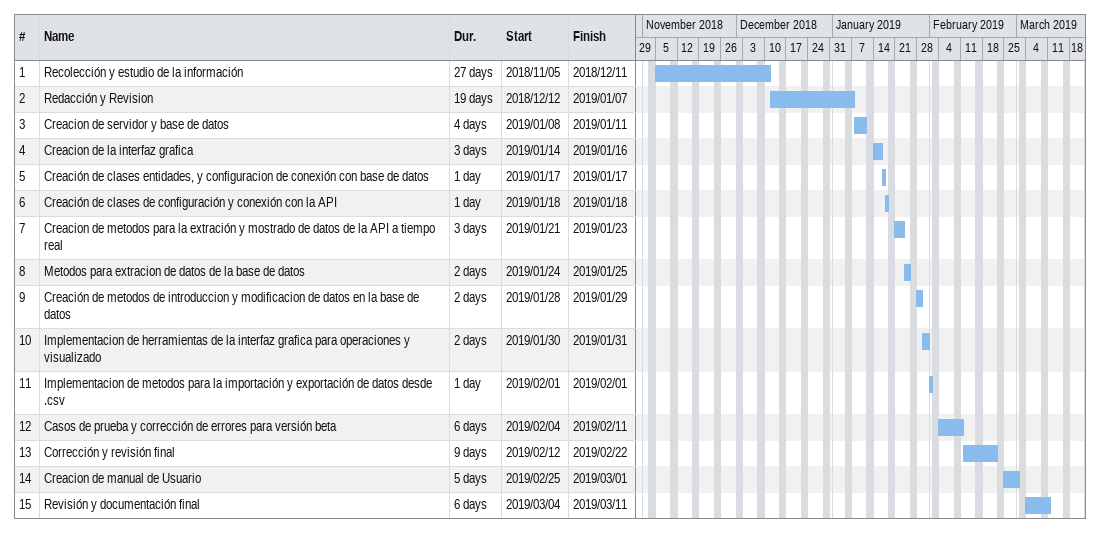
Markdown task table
| ID | Task | Duration | Start | Finish |
|---|---|---|---|---|
| 1 | Recolección y estudio de la información | 27d | 2018-11-05 | 2018-12-11 |
| 2 | Redacción y Revision | 19d | 2018-12-12 | 2019-01-07 |
| 3 | Creacion de servidor y base de datos | 4d | 2019-01-08 | 2019-01-11 |
| 4 | Creacion de la interfaz grafica | 3d | 2019-01-14 | 2019-01-16 |
| 5 | Creación de clases entidades, y configuracion de conexión con base de datos | 1d | 2019-01-17 | 2019-01-17 |
| 6 | Creación de clases de configuración y conexión con la API | 1d | 2019-01-18 | 2019-01-18 |
| 7 | Creacion de metodos para la extración y mostrado de datos de la API a tiempo real | 3d | 2019-01-21 | 2019-01-23 |
| 8 | Metodos para extracion de datos de la base de datos | 2d | 2019-01-24 | 2019-01-25 |
| 9 | Creación de metodos de introduccion y modificacion de datos en la base de datos | 2d | 2019-01-28 | 2019-01-29 |
| 10 | Implementacion de herramientas de la interfaz grafica para operaciones y visualizado | 2d | 2019-01-30 | 2019-01-31 |
| 11 | Implementacion de metodos para la importación y exportación de datos desde .csv | 1d | 2019-02-01 | 2019-02-01 |
| 12 | Casos de prueba y corrección de errores para versión beta | 6d | 2019-02-04 | 2019-02-11 |
| 13 | Corrección y revisión final | 9d | 2019-02-12 | 2019-02-22 |
| 14 | Creacion de manual de Usuario | 5d | 2019-02-25 | 2019-03-01 |
| 15 | Revisión y documentación final | 6d | 2019-03-04 | 2019-03-11 |
